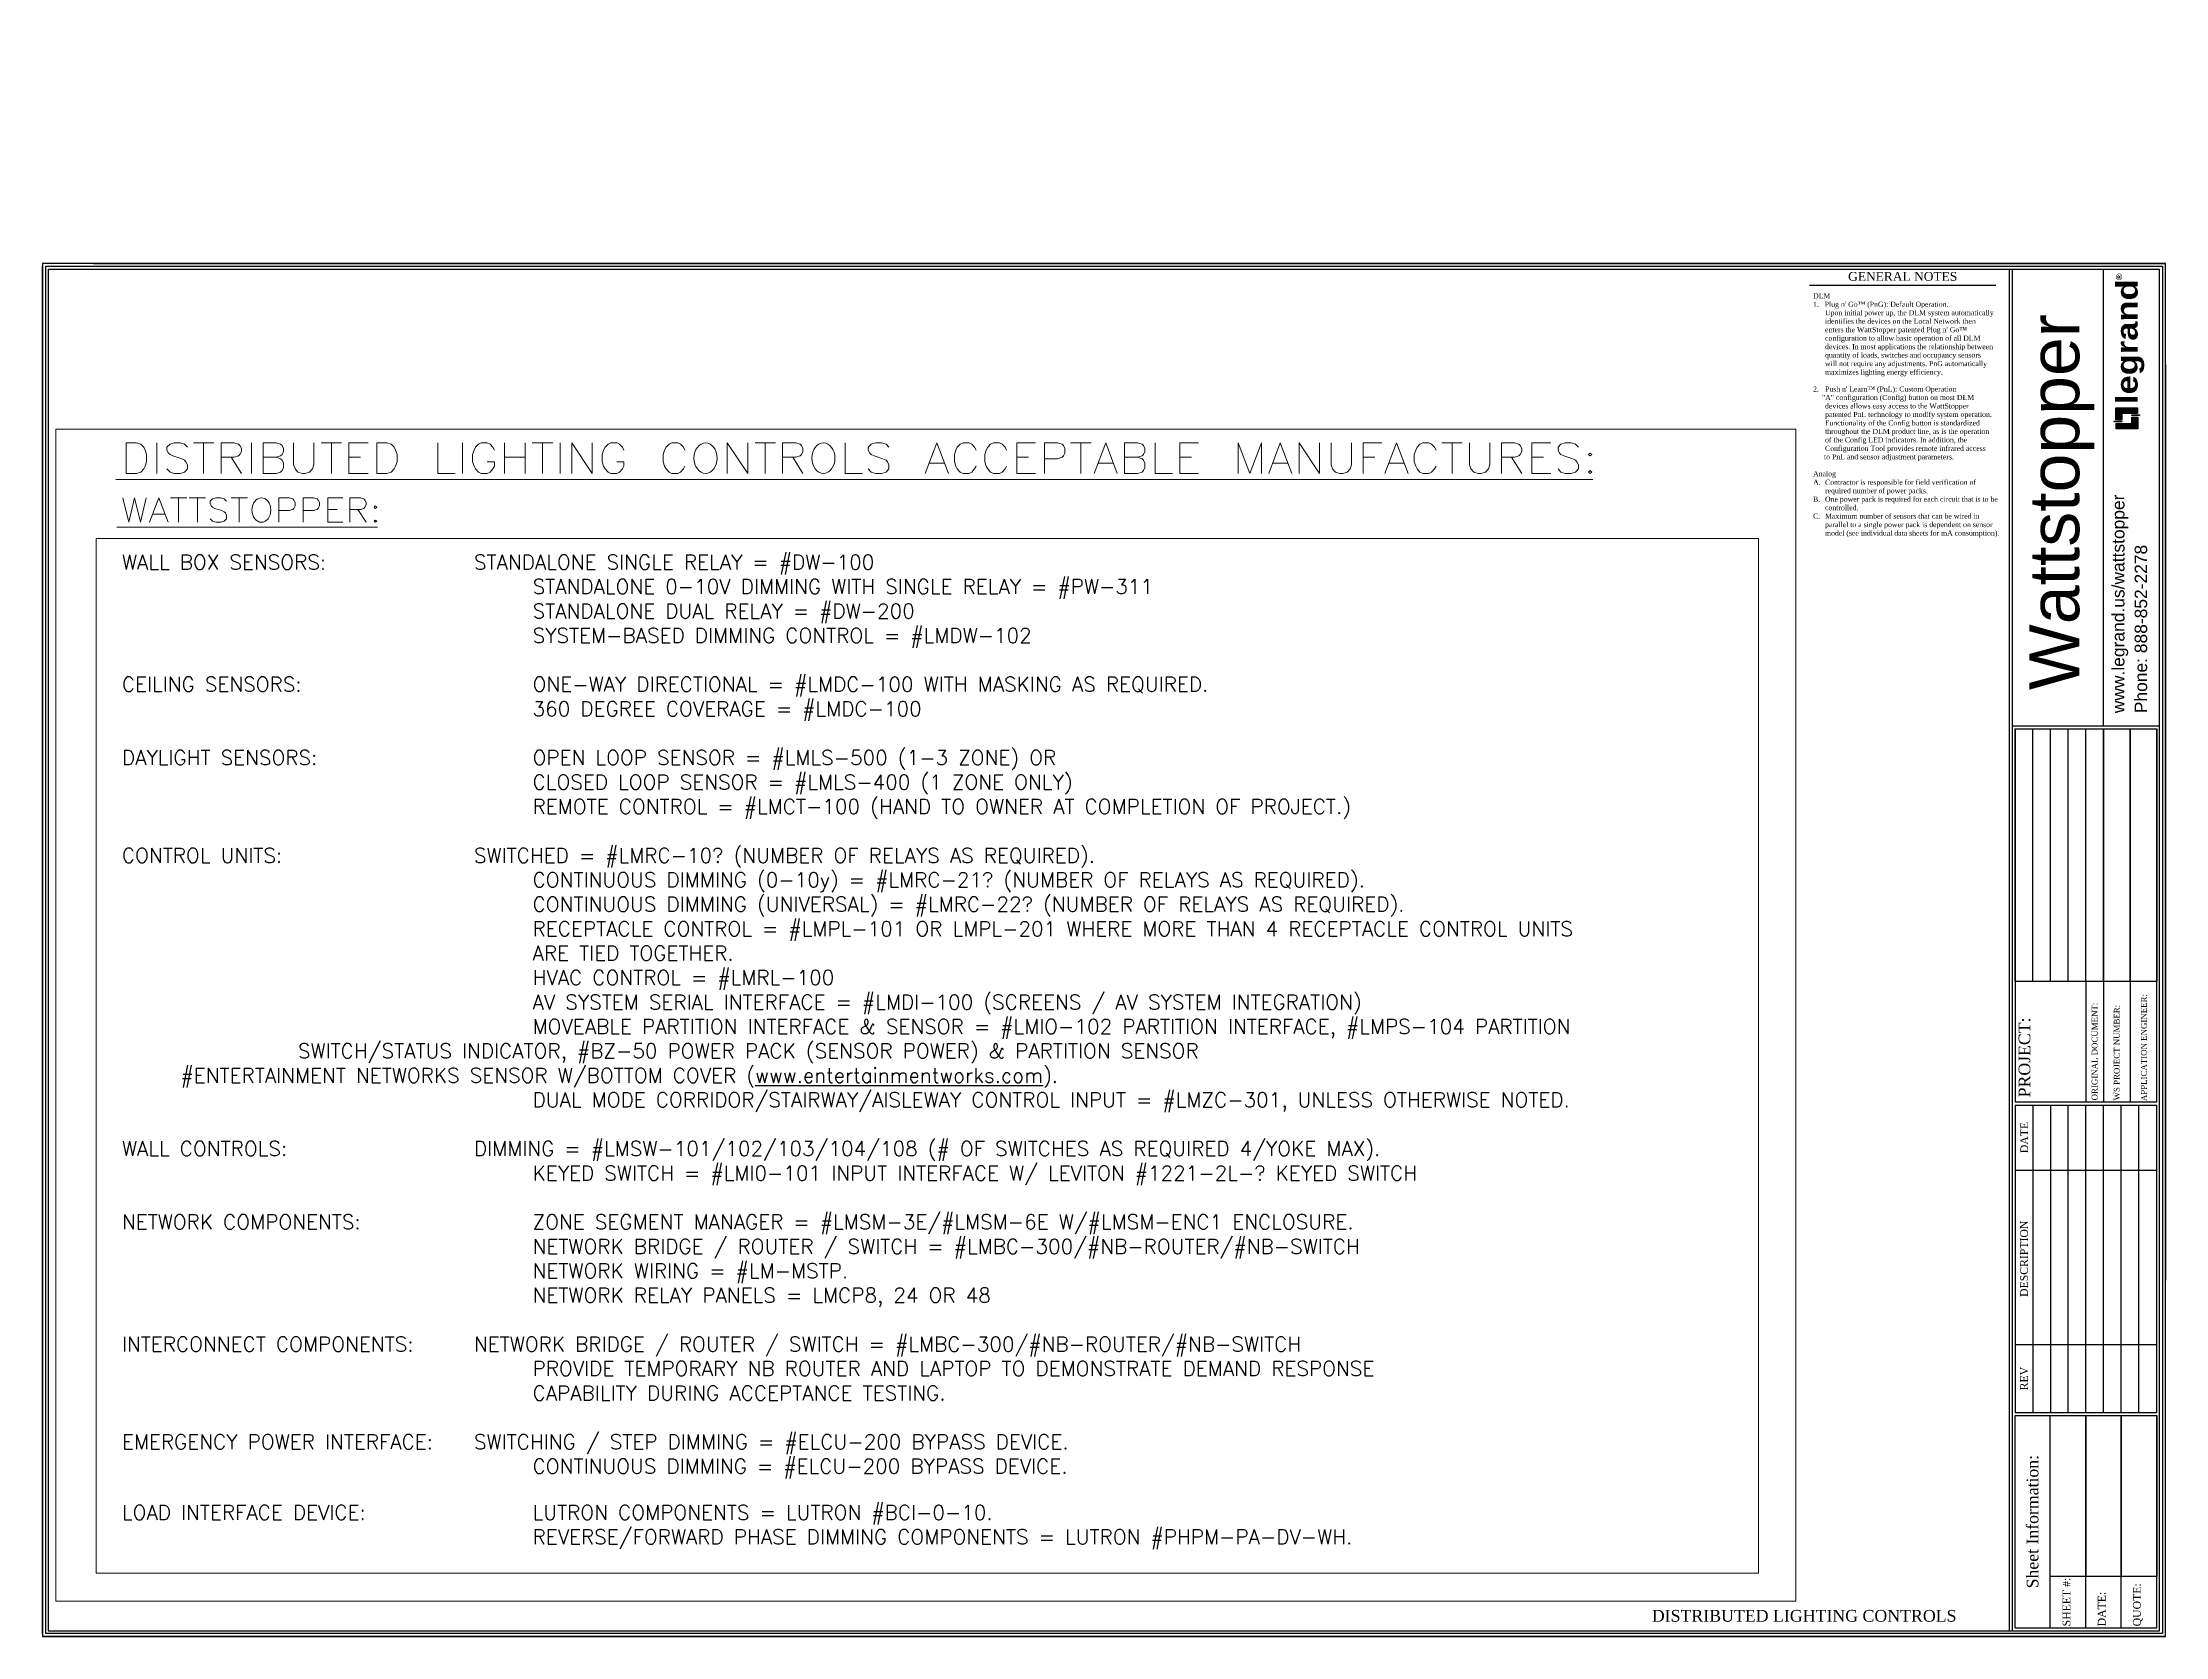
# Paper-space layout 'PAGE-1' of a CAD drawing. Header units: millimetres. Extents: x 10.6 to 44.6, y 10.8 to 36.3.
# The model-space entities are those that its viewports show. They can reach past a viewport. Long polylines and large blocks are cut down to what shows.
import ezdxf
from ezdxf.enums import TextEntityAlignment as Align

# ---------------------------------------------------------------- set-up
doc = ezdxf.new("R2010")
doc.units = ezdxf.units.MM
for name, color, linetype in [('0E-LITE-TEXT', 7, 'Continuous'), ('_TW_DLM_Analog_Mix', 160, 'Continuous'), ('_WS_WattStopper', 160, 'Continuous')]:
    doc.layers.add(name, color=color, linetype=linetype)
doc.layers.add('_WS_Viewport', color=7, linetype='Continuous', plot=False)
doc.styles.add('Arial', font='arial.ttf', dxfattribs={"height": 0.1875})
doc.styles.add('Legrand', font='ariblk.ttf', dxfattribs={"height": 0.1875})
doc.styles.add('WS8th', font='complex.shx', dxfattribs={"height": 0.1875})
doc.styles.add('WSTB', font='times.ttf')

# ---------------------------------------------------------------- blocks, each defined once
blk = doc.blocks.new('*U1')
at = {"layer": '_WS_WattStopper'}
h = blk.add_hatch(color=256, dxfattribs=at)
h.dxf.hatch_style = 1
h.paths.add_polyline_path([(33.556, 19.349), (33.556, 19.537), (33.462, 19.537), (33.462, 19.436), (33.208, 19.436), (33.208, 19.349)])
h.paths.add_polyline_path([(33.461, 19.573), (33.461, 19.56), (33.584, 19.56), (33.584, 19.573)])
h.paths.add_polyline_path([(33.302, 19.459), (33.302, 19.472), (33.178, 19.472), (33.178, 19.459)])
h.paths.add_polyline_path([(33.3, 19.596), (33.554, 19.596), (33.554, 19.683), (33.207, 19.683), (33.207, 19.495), (33.3, 19.495)])
at = {"layer": '_TW_DLM_Analog_Mix', "const_width": 0.0213}
blk.add_lwpolyline([(28.298, 21.649), (31.284, 21.649)], dxfattribs=at)
at = {"layer": '_WS_WattStopper', "linetype": 'Continuous'}
for p, q in [((34, 22), (0, 22)), ((0, 22), (0, 0)), ((0, 0.047), (0, 21.953)), ((0.047, 21.953), (0.047, 0.047)), ((0.047, 21.953), (33.953, 21.953)), ((0.094, 21.906), (33.906, 21.906)), ((0.094, 21.906), (0.094, 0.094)), ((0.817, 22), (34, 22))]:
    blk.add_line(p, q, dxfattribs=at)
at = {"layer": '_WS_WattStopper'}
for p, q in [((31.496, 21.906), (31.496, 0.094)), ((31.543, 21.906), (31.543, 0.094)), ((33.007, 14.592), (33.007, 21.906)), ((33.906, 0.094), (33.906, 21.906)), ((33.953, 21.953), (33.953, 0.047)), ((34, 0), (34, 22)), ((34, 20.373), (34, 5.711)), ((31.543, 14.592), (33.906, 14.592)), ((31.59, 14.545), (33.859, 14.545)), ((31.59, 14.545), (31.59, 8.562)), ((31.874, 10.494), (31.874, 14.545)), ((32.157, 10.494), (32.157, 14.545)), ((32.44, 10.494), (32.44, 14.545)), ((32.724, 10.494), (32.724, 14.545)), ((33.859, 8.562), (33.859, 14.545)), ((32.724, 10.494), (32.724, 8.562)), ((33.007, 10.494), (33.007, 8.562)), ((33.433, 10.494), (33.433, 8.562)), ((33.859, 8.562), (31.59, 8.562)), ((31.59, 8.515), (33.859, 8.515)), ((31.59, 8.515), (31.59, 3.588)), ((31.879, 3.588), (31.879, 8.515)), ((32.161, 3.588), (32.161, 8.515)), ((32.443, 3.588), (32.443, 8.515)), ((32.725, 3.588), (32.725, 8.515)), ((33.007, 3.588), (33.007, 8.515)), ((33.289, 3.588), (33.289, 8.515)), ((33.571, 3.588), (33.571, 8.515)), ((33.859, 3.588), (33.859, 8.515)), ((31.59, 7.474), (33.859, 7.474)), ((31.59, 4.677), (33.859, 4.677)), ((31.59, 3.588), (33.859, 3.588)), ((31.59, 3.541), (33.859, 3.541)), ((31.59, 0.141), (31.59, 3.541)), ((32.154, 0.141), (32.154, 3.541)), ((32.154, 0.141), (32.154, 3.541)), ((32.725, 0.141), (32.725, 3.541)), ((32.725, 0.141), (32.725, 3.541)), ((33.289, 0.141), (33.289, 3.541)), ((33.859, 0.141), (33.859, 3.541)), ((33.859, 0.141), (33.859, 3.541)), ((0, 0), (34, 0)), ((33.953, 0.047), (0.047, 0.047)), ((0.094, 0.094), (33.906, 0.094)), ((31.59, 0.141), (33.859, 0.141)), ((34, 0), (0, 0))]:
    blk.add_line(p, q, dxfattribs=at)
for points in [[(33.302, 19.472), (33.302, 19.459), (33.178, 19.459), (33.178, 19.472)], [(33.3, 19.596), (33.3, 19.495), (33.207, 19.495), (33.207, 19.683), (33.554, 19.683), (33.554, 19.596)], [(33.462, 19.436), (33.462, 19.537), (33.556, 19.537), (33.556, 19.349), (33.208, 19.349), (33.208, 19.436)], [(33.461, 19.56), (33.461, 19.573), (33.584, 19.573), (33.584, 19.56)], [(31.59, 14.545), (33.007, 14.545), (33.007, 10.494), (31.59, 10.494)], [(33.007, 14.545), (33.433, 14.545), (33.433, 10.494), (33.007, 10.494)], [(33.433, 14.545), (33.859, 14.545), (33.859, 10.494), (33.433, 10.494)]]:
    blk.add_lwpolyline(points, close=True, dxfattribs=at)
for points in [[(32.725, 3.541), (32.725, 0.962), (32.154, 0.962), (32.154, 3.541)], [(33.289, 3.541), (33.289, 0.962), (32.725, 0.962), (32.725, 3.541)], [(33.859, 3.541), (33.859, 0.962), (33.289, 0.962), (33.289, 3.541)]]:
    blk.add_lwpolyline(points, dxfattribs=at)
at = {"insert": (13.845, 25.539), "char_height": 0.18, "attachment_point": 6}
blk.add_mtext('\\A1;', dxfattribs=at)
at = {"layer": '_TW_DLM_Analog_Mix', "style": 'WSTB'}
blk.add_text('GENERAL NOTES', height=0.14221, dxfattribs=at).set_placement((29.791, 21.72), align=Align.CENTER)
at = {"layer": '_TW_DLM_Analog_Mix', "linetype": 'Continuous', "insert": (28.356, 21.521), "char_height": 0.081447, "width": 2.86234, "attachment_point": 1, "style": 'WSTB'}
blk.add_mtext('DLM\\P1.   Plug n\' Go™ (PnG): Default Operation. \\P\\pl0.1912,t0.1912;Upon initial power up, the DLM system automatically identifies the devices on the Local Network then enters the WattStopper patented Plug n\' Go™ configuration to allow basic operation of all DLM devices. In most applications the relationship between quantity of loads, switches and occupancy sensors will not require any adjustments. PnG automatically maximizes lighting energy efficiency.\\P\\pl0;\\P\\pi-0.1912,l0.1912;2.^IPush n\' Learn™ (PnL): Custom Operation  \\P\\pi-0.0478;"A" configuration (Config) button on most DLM devices allows easy access to the WattStopper patented PnL technology to modify system operation. Functionality of the Config button is standardized throughout the DLM product line, as is the operation of the Config LED indicators. In addition, the Configuration Tool provides remote infrared access \\P to PnL and sensor adjustment parameters.\\P\\P\\pi0,l0,tz;Analog\\P\\pi-0.19119,l0.19119,t0.19119,0.28678;A.^IContractor is responsible for field verification of \\P\\pi0,t0.28678;required number of power packs.\\P\\pi-0.19119,t0.19119,0.28678;B.^IOne power pack is required for each circuit that is to be \\P\\pi0,t0.28678;controlled.\\P\\pi-0.19119,t0.19119,0.28678;C.^IMaximum number of sensors that can be wired in \\P\\pi0,t0.28678;parallel to a single power pack is dependent on sensor \\Pmodel (see individual data sheets for mA consumption).', dxfattribs=at)
at = {"layer": '_WS_WattStopper', "style": 'Legrand'}
blk.add_text('®', height=0.094, rotation=90, dxfattribs=at).set_placement((33.304, 21.728))
blk.add_text('legrand', height=0.3457, rotation=90, dxfattribs=at).set_placement((33.381, 19.746), align=Align.MIDDLE_LEFT)
at = {"layer": '_WS_WattStopper', "rotation": 90}
for s, width, gutter_width, heights, insert, char_height, attachment_point, style in [('\\A2;{\\fArial|b0|i0|c0|p34;\\H5.3333x;Wattstopper}', 0.68888, 0.938, [0], (32.339, 18.176), 0.15, 5, 'Arial'), ('\\A2;{\\fArial|b0|i0|c0|p34;\\H5.3333x;www.legrand.us/wattstopper}', 6.42662, 0.938, [0], (33.273, 14.793), 0.03743, 4, 'WS8th'), ('\\A2;{\\fArial|b0|i0|c0|p34;\\H5.3333x;Phone: 888-852-2278}', 6.42662, 0.938, [0], (33.607, 14.793), 0.03743, 4, 'WS8th'), ('APPLICATION ENGINEER:', 1.86507, 1, [0.103], (33.607, 8.578), 0.09396, 1, 'WSTB'), ('PROJECT:', 1.42207, 1, [0], (31.647, 9.278), 0.188, 2, 'WSTB'), ('ORIGINAL DOCUMENT:', 1.87558, 1, [0], (32.818, 8.59), 0.09399, 1, 'WSTB'), ('WS PROJECT NUMBER:', 1.87558, 1, [0], (33.172, 8.59), 0.09399, 1, 'WSTB'), ('DATE', 0.92998, 1, [0], (31.738, 7.995), 0.1244, 5, 'WSTB'), ('DESCRIPTION', 0.92998, 1, [0], (31.735, 6.052), 0.12436, 5, 'WSTB'), ('REV', 0.92998, 1, [0], (31.735, 4.133), 0.1244, 5, 'WSTB'), ('Sheet Information:', 2.39584, 1, [0], (31.872, 1.841), 0.188, 5, 'WSTB'), ('SHEET #:', 3.24622, 1, [0], (32.352, 0.164), 0.1244, 1, 'WSTB'), ('DATE:', 3.24622, 1, [0], (32.916, 0.164), 0.1244, 1, 'WSTB'), ('QUOTE:', 3.24622, 1, [0], (33.48, 0.164), 0.1244, 1, 'WSTB')]:
    blk.add_mtext_dynamic_manual_height_columns(s, width=width, gutter_width=gutter_width, heights=heights, dxfattribs=dict(at, insert=insert, char_height=char_height, attachment_point=attachment_point, style=style))
at = {"layer": '_WS_WattStopper', "style": 'WSTB'}
for tag, height, p in [('PROJECT1', 0.141, (31.732, 12.519)), ('PROJECT2', 0.141, (32.015, 12.519)), ('PROJECT3', 0.141, (32.299, 12.519)), ('PROJECT4', 0.141, (32.582, 12.519)), ('DOCUMENT', 0.141, (32.865, 12.519)), ('PRJB', 0.141, (33.22, 12.519)), ('NAME', 0.141, (33.646, 12.519)), ('REVISION_1', 0.089, (32.02, 7.995)), ('REVISION_2', 0.089, (32.302, 7.995)), ('REVISION_3', 0.089, (32.584, 7.995)), ('REVISION_4', 0.089, (32.866, 7.995)), ('REVISION_5', 0.089, (33.145, 7.995)), ('REVISION_6', 0.089, (33.43, 7.995)), ('REVISION_7', 0.089, (33.712, 7.995)), ('REVISION_1_DESC', 0.089, (32.02, 6.052)), ('REVISION_2_DESC', 0.089, (32.302, 6.052)), ('REVISION_3_DESC', 0.089, (32.584, 6.052)), ('REVISION_4_DESC', 0.089, (32.866, 6.052)), ('REVISION_5_DESC', 0.089, (33.148, 6.052)), ('REVISION_6_DESC', 0.089, (33.43, 6.052)), ('SHEET', 0.141, (32.436, 2.252)), ('DATE', 0.141, (33.007, 2.252)), ('QUOTE', 0.141, (33.571, 2.252))]:
    blk.add_attdef(tag, text='', height=height, rotation=90, dxfattribs=at).set_placement(p, align=Align.MIDDLE_CENTER)

msp = doc.modelspace()

# ---------------------------------------------------------------- linework, layer by layer
at = {"layer": '0E-LITE-TEXT', "color": 7, "lineweight": 0}
for points in [[(22.62, 664.07), (22.62, 668.81), (24.23, 668.81), (24.91, 668.6), (25.37, 668.13), (25.58, 667.71), (25.8, 667.03), (25.8, 665.89), (25.58, 665.21), (25.37, 664.75), (24.91, 664.28), (24.23, 664.07)], [(61.65, 664.07), (61.65, 668.81), (63.22, 668.81), (63.9, 668.6), (64.36, 668.13), (64.57, 667.71), (64.83, 667.03), (64.83, 665.89), (64.57, 665.21), (64.36, 664.75), (63.9, 664.28), (63.22, 664.07)], [(250.8, 667.24), (250.54, 667.03), (250.8, 666.78), (251.01, 667.03)], [(250.8, 664.53), (250.54, 664.28), (250.8, 664.07), (251.01, 664.28)], [(61.44, 658.99), (61.27, 658.82), (61.44, 658.61), (61.65, 658.82)], [(61.44, 656.79), (61.27, 656.62), (61.44, 656.45), (61.65, 656.62)], [(17.92, 653.91), (277, 653.91), (277, 492.62), (17.92, 492.62)]]:
    msp.add_lwpolyline(points, close=True, dxfattribs=at)
for points in [[(27.4, 668.81), (27.4, 664.07)], [(32.15, 668.13), (31.72, 668.6), (31.04, 668.81), (30.11, 668.81), (29.44, 668.6), (28.97, 668.13), (28.97, 667.71), (29.22, 667.24), (29.44, 667.03), (29.9, 666.78), (31.26, 666.31), (31.72, 666.1), (31.93, 665.89), (32.15, 665.42), (32.15, 664.75), (31.72, 664.28), (31.04, 664.07), (30.11, 664.07), (29.44, 664.28), (28.97, 664.75)], [(33.08, 668.81), (36.25, 668.81)], [(34.64, 668.81), (34.64, 664.07)], [(37.39, 664.07), (37.39, 668.81), (39.43, 668.81), (40.1, 668.6), (40.32, 668.39), (40.57, 667.92), (40.57, 667.46), (40.32, 667.03), (40.1, 666.78), (39.43, 666.57), (37.39, 666.57)], [(42.14, 668.81), (42.14, 664.07)], [(45.99, 666.57), (46.67, 666.31), (46.92, 666.1), (47.13, 665.64), (47.13, 664.96), (46.92, 664.53), (46.67, 664.28), (45.99, 664.07), (43.96, 664.07), (43.96, 668.81), (45.99, 668.81), (46.67, 668.6), (46.92, 668.39), (47.13, 667.92), (47.13, 667.46), (46.92, 667.03), (46.67, 666.78), (45.99, 666.57), (43.96, 666.57)], [(48.7, 668.81), (48.7, 665.42), (48.95, 664.75), (49.37, 664.28), (50.09, 664.07), (50.52, 664.07), (51.2, 664.28), (51.66, 664.75), (51.87, 665.42), (51.87, 668.81)], [(53.02, 668.81), (56.19, 668.81)], [(54.62, 668.81), (54.62, 664.07)], [(57.33, 664.07), (57.33, 668.81), (60.3, 668.81)], [(71.18, 668.81), (71.18, 664.07), (73.89, 664.07)], [(75.03, 668.81), (75.03, 664.07)], [(80.02, 667.71), (79.77, 668.13), (79.35, 668.6), (78.88, 668.81), (77.95, 668.81), (77.53, 668.6), (77.06, 668.13), (76.85, 667.71), (76.6, 667.03), (76.6, 665.89), (76.85, 665.21), (77.06, 664.75), (77.53, 664.28), (77.95, 664.07), (78.88, 664.07), (79.35, 664.28), (79.77, 664.75), (80.02, 665.21), (80.02, 665.89), (78.88, 665.89)], [(81.59, 668.81), (81.59, 664.07)], [(84.77, 668.81), (84.77, 664.07)], [(85.91, 668.81), (89.08, 668.81)], [(87.47, 668.81), (87.47, 664.07)], [(90.23, 668.81), (90.23, 664.07)], [(92.05, 664.07), (92.05, 668.81), (95.22, 664.07), (95.22, 668.81)], [(100.17, 667.71), (99.96, 668.13), (99.5, 668.6), (99.07, 668.81), (98.14, 668.81), (97.72, 668.6), (97.25, 668.13), (97, 667.71), (96.79, 667.03), (96.79, 665.89), (97, 665.21), (97.25, 664.75), (97.72, 664.28), (98.14, 664.07), (99.07, 664.07), (99.5, 664.28), (99.96, 664.75), (100.17, 665.21), (100.17, 665.89), (99.07, 665.89)], [(109.7, 667.71), (109.49, 668.13), (109.02, 668.6), (108.6, 668.81), (107.67, 668.81), (107.24, 668.6), (106.78, 668.13), (106.52, 667.71), (106.31, 667.03), (106.31, 665.89), (106.52, 665.21), (106.78, 664.75), (107.24, 664.28), (107.67, 664.07), (108.6, 664.07), (109.02, 664.28), (109.49, 664.75), (109.7, 665.21)], [(116.3, 664.07), (116.3, 668.81), (119.48, 664.07), (119.48, 668.81)], [(120.62, 668.81), (123.8, 668.81)], [(122.19, 668.81), (122.19, 664.07)], [(124.9, 664.07), (124.9, 668.81), (126.97, 668.81), (127.65, 668.6), (127.86, 668.39), (128.07, 667.92), (128.07, 667.46), (127.86, 667.03), (127.65, 666.78), (126.97, 666.57), (124.9, 666.57)], [(134.68, 668.81), (134.68, 664.07), (137.39, 664.07)], [(141.45, 668.13), (141.03, 668.6), (140.35, 668.81), (139.42, 668.81), (138.74, 668.6), (138.27, 668.13), (138.27, 667.71), (138.53, 667.24), (138.74, 667.03), (139.21, 666.78), (140.56, 666.31), (141.03, 666.1), (141.24, 665.89), (141.45, 665.42), (141.45, 664.75), (141.03, 664.28), (140.35, 664.07), (139.42, 664.07), (138.74, 664.28), (138.27, 664.75)], [(147.12, 664.07), (148.94, 668.81), (150.76, 664.07)], [(155.08, 667.71), (154.83, 668.13), (154.4, 668.6), (153.94, 668.81), (153.05, 668.81), (152.58, 668.6), (152.12, 668.13), (151.91, 667.71), (151.69, 667.03), (151.69, 665.89), (151.91, 665.21), (152.12, 664.75), (152.58, 664.28), (153.05, 664.07), (153.94, 664.07), (154.4, 664.28), (154.83, 664.75), (155.08, 665.21)], [(159.82, 667.71), (159.61, 668.13), (159.15, 668.6), (158.72, 668.81), (157.79, 668.81), (157.32, 668.6), (156.9, 668.13), (156.65, 667.71), (156.44, 667.03), (156.44, 665.89), (156.65, 665.21), (156.9, 664.75), (157.32, 664.28), (157.79, 664.07), (158.72, 664.07), (159.15, 664.28), (159.61, 664.75), (159.82, 665.21)], [(161.43, 664.07), (161.43, 668.81), (164.35, 668.81)], [(165.75, 664.07), (165.75, 668.81), (167.78, 668.81), (168.46, 668.6), (168.67, 668.39), (168.92, 667.92), (168.92, 667.24), (168.67, 666.78), (168.46, 666.57), (167.78, 666.31), (165.75, 666.31)], [(169.81, 668.81), (172.99, 668.81)], [(171.42, 668.81), (171.42, 664.07)], [(173.45, 664.07), (175.27, 668.81), (177.05, 664.07)], [(180.23, 666.57), (180.95, 666.31), (181.16, 666.1), (181.37, 665.64), (181.37, 664.96), (181.16, 664.53), (180.95, 664.28), (180.23, 664.07), (178.2, 664.07), (178.2, 668.81), (180.23, 668.81), (180.95, 668.6), (181.16, 668.39), (181.37, 667.92), (181.37, 667.46), (181.16, 667.03), (180.95, 666.78), (180.23, 666.57), (178.2, 666.57)], [(182.98, 668.81), (182.98, 664.07), (185.69, 664.07)], [(186.83, 664.07), (186.83, 668.81), (189.75, 668.81)], [(195.89, 664.07), (195.89, 668.81), (197.71, 664.07), (199.53, 668.81), (199.53, 664.07)], [(200.67, 664.07), (202.45, 668.81), (204.27, 664.07)], [(205.42, 664.07), (205.42, 668.81), (208.59, 664.07), (208.59, 668.81)], [(210.41, 668.81), (210.41, 665.42), (210.62, 664.75), (211.09, 664.28), (211.77, 664.07), (212.23, 664.07), (212.91, 664.28), (213.37, 664.75), (213.59, 665.42), (213.59, 668.81)], [(215.41, 664.07), (215.41, 668.81), (218.33, 668.81)], [(218.79, 664.07), (220.61, 668.81), (222.43, 664.07)], [(226.75, 667.71), (226.5, 668.13), (226.07, 668.6), (225.61, 668.81), (224.68, 668.81), (224.25, 668.6), (223.79, 668.13), (223.58, 667.71), (223.32, 667.03), (223.32, 665.89), (223.58, 665.21), (223.79, 664.75), (224.25, 664.28), (224.68, 664.07), (225.61, 664.07), (226.07, 664.28), (226.5, 664.75), (226.75, 665.21)], [(227.64, 668.81), (230.82, 668.81)], [(229.25, 668.81), (229.25, 664.07)], [(231.96, 668.81), (231.96, 665.42), (232.17, 664.75), (232.64, 664.28), (233.31, 664.07), (233.78, 664.07), (234.46, 664.28), (234.92, 664.75), (235.13, 665.42), (235.13, 668.81)], [(236.95, 664.07), (236.95, 668.81), (238.99, 668.81), (239.66, 668.6), (239.87, 668.39), (240.13, 667.92), (240.13, 667.46), (239.87, 667.03), (239.66, 666.78), (238.99, 666.57), (236.95, 666.57)], [(241.7, 664.07), (241.7, 668.81), (244.66, 668.81)], [(248.98, 668.13), (248.51, 668.6), (247.83, 668.81), (246.9, 668.81), (246.22, 668.6), (245.8, 668.13), (245.8, 667.71), (246.01, 667.24), (246.22, 667.03), (246.69, 666.78), (248.05, 666.31), (248.51, 666.1), (248.72, 665.89), (248.98, 665.42), (248.98, 664.75), (248.51, 664.28), (247.83, 664.07), (246.9, 664.07), (246.22, 664.28), (245.8, 664.75)], [(38.96, 666.57), (40.57, 664.07)], [(57.33, 666.57), (59.15, 666.57)], [(81.59, 666.57), (84.77, 666.57)], [(126.51, 666.57), (128.07, 664.07)], [(147.8, 665.64), (150.09, 665.64)], [(161.43, 666.57), (163.25, 666.57)], [(174.13, 665.64), (176.37, 665.64)], [(186.83, 666.57), (188.65, 666.57)], [(201.35, 665.64), (203.6, 665.64)], [(215.41, 666.57), (217.23, 666.57)], [(219.47, 665.64), (221.76, 665.64)], [(238.52, 666.57), (240.13, 664.07)], [(241.7, 666.57), (243.52, 666.57)], [(21.01, 663.1), (251.18, 663.1)], [(57.33, 664.07), (60.3, 664.07)], [(161.43, 664.07), (164.35, 664.07)], [(186.83, 664.07), (189.75, 664.07)], [(241.7, 664.07), (244.66, 664.07)], [(22.07, 660.26), (23, 656.45), (23.89, 660.26), (24.82, 656.45), (25.71, 660.26)], [(26.26, 656.45), (27.7, 660.26), (29.18, 656.45)], [(29.52, 660.26), (32.06, 660.26)], [(30.79, 660.26), (30.79, 656.45)], [(32.44, 660.26), (34.98, 660.26)], [(33.71, 660.26), (33.71, 656.45)], [(38.24, 659.71), (37.86, 660.09), (37.31, 660.26), (36.59, 660.26), (36.04, 660.09), (35.7, 659.71), (35.7, 659.33), (35.87, 658.99), (36.04, 658.82), (36.42, 658.61), (37.52, 658.27), (37.86, 658.06), (38.07, 657.89), (38.24, 657.55), (38.24, 657), (37.86, 656.62), (37.31, 656.45), (36.59, 656.45), (36.04, 656.62), (35.7, 657)], [(38.96, 660.26), (41.5, 660.26)], [(40.23, 660.26), (40.23, 656.45)], [(46.41, 656.45), (46.41, 660.26), (48.02, 660.26), (48.57, 660.09), (48.74, 659.88), (48.95, 659.54), (48.95, 658.99), (48.74, 658.61), (48.57, 658.44), (48.02, 658.27), (46.41, 658.27)], [(50.22, 656.45), (50.22, 660.26), (51.83, 660.26), (52.38, 660.09), (52.55, 659.88), (52.76, 659.54), (52.76, 658.99), (52.55, 658.61), (52.38, 658.44), (51.83, 658.27), (50.22, 658.27)], [(54.03, 656.45), (54.03, 660.26), (56.36, 660.26)], [(57.46, 656.45), (57.46, 660.26), (59.11, 660.26), (59.66, 660.09), (59.83, 659.88), (60, 659.54), (60, 659.16), (59.83, 658.82), (59.66, 658.61), (59.11, 658.44), (57.46, 658.44)], [(21.14, 655.69), (61.78, 655.69)], [(26.81, 657.72), (28.63, 657.72)], [(54.03, 658.44), (55.47, 658.44)], [(54.03, 656.45), (56.36, 656.45)], [(58.73, 658.44), (60, 656.45)]]:
    msp.add_lwpolyline(points, dxfattribs=at)
for centre, major_axis, ratio in [((112.9, 666.44), (0, 2.37), 0.758929), ((131.27, 666.44), (0, 2.37), 0.758929), ((43.68, 658.35), (0, 1.91), 0.766667)]:
    msp.add_ellipse(centre, major_axis=major_axis, ratio=ratio, start_param=0, end_param=6.283185, dxfattribs=at)

# ---------------------------------------------------------------- texts
at = {"char_height": 2.286, "attachment_point": 1}
for s, width, insert in [('{\\Fsimplex|c0;WALL BOX SENSORS:^I^I^ISTANDALONE SINGLE RELAY = #DW-100\\P^I^I^I^I^I^I^ISTANDALONE 0-10V DIMMING WITH SINGLE RELAY = #PW-311 \\P^I^I^I^I^I^I^ISTANDALONE DUAL RELAY = #DW-200\\P^I^I^I^I^I^I^ISYSTEM-BASED DIMMING CONTROL = #LMDW-102}', 255.0583, (21.94, 651.37)), ('{\\Fsimplex|c0;CEILING SENSORS:^I^I^I^IONE-WAY DIRECTIONAL = #LMDC-100 WITH MASKING AS REQUIRED. \\P^I^I^I^I^I^I^I360 DEGREE COVERAGE = #LMDC-100}', 255.0583, (21.94, 632.32)), ('{\\Fsimplex|c0;DAYLIGHT SENSORS:^I^I^I^IOPEN LOOP SENSOR = #LMLS-500 (1-3 ZONE) OR\\P^I^I^I^I^I^I^ICLOSED LOOP SENSOR = #LMLS-400 (1 ZONE ONLY)\\P^I^I^I^I^I^I^IREMOTE CONTROL = #LMCT-100 (HAND TO OWNER AT COMPLETION OF PROJECT.)}', 255.0583, (21.94, 620.89)), ('{\\Fsimplex|c0;CONTROL UNITS:^I^I^I^ISWITCHED = #LMRC-10? (NUMBER OF RELAYS AS REQUIRED).\\P^I^I^I^I^I^I^ICONTINUOUS DIMMING (0-10y) = #LMRC-21? (NUMBER OF RELAYS AS REQUIRED).\\P^I^I^I^I^I^I^ICONTINUOUS DIMMING (UNIVERSAL) = #LMRC-22? (NUMBER OF RELAYS AS REQUIRED).\\P^I^I^I^I^I^I^IRECEPTACLE CONTROL = #LMPL-101 OR LMPL-201 WHERE MORE THAN 4 RECEPTACLE CONTROL UNITS \\P^I^I^I^I^I^I^IARE TIED TOGETHER.\\P^I^I^I^I^I^I^IHVAC CONTROL = #LMRL-100\\P^I^I^I^I^I^I^IAV SYSTEM SERIAL INTERFACE = #LMDI-100 (SCREENS / AV SYSTEM INTEGRATION)\\P^I^I^I^I^I^I^IMOVEABLE PARTITION INTERFACE & SENSOR = #LMIO-102 PARTITION INTERFACE, #LMPS-104 PARTITION ^I^I^I^I^I^I^ISWITCH/STATUS INDICATOR, #BZ-50 POWER PACK (SENSOR POWER) & PARTITION SENSOR ^I^I^I^I^I^I^I^I^I^I#ENTERTAINMENT NETWORKS SENSOR W/BOTTOM COVER (\\L\\C5;www.entertainmentworks.com\\l\\C256;).\\P^I^I^I^I^I^I^IDUAL MODE CORRIDOR/STAIRWAY/AISLEWAY CONTROL INPUT = #LMZC-301, UNLESS OTHERWISE NOTED.}', 254.2963, (21.94, 605.65)), ('{\\Fsimplex|c0;WALL CONTROLS:^I^I^I^IDIMMING = #LMSW-101/102/103/104/108 (# OF SWITCHES AS REQUIRED 4/YOKE MAX). \\P^I^I^I^I^I^I^IKEYED SWITCH = #LMI0-101 INPUT INTERFACE W/ LEVITON #1221-2L-? KEYED SWITCH}', 255.0583, (21.94, 559.93)), ('{\\Fsimplex|c0;NETWORK COMPONENTS:^I^I^IZONE SEGMENT MANAGER = #LMSM-3E/#LMSM-6E W/#LMSM-ENC1 ENCLOSURE. \\P^I^I^I^I^I^I^INETWORK BRIDGE / ROUTER / SWITCH = #LMBC-300/#NB-ROUTER/#NB-SWITCH \\P^I^I^I^I^I^I^INETWORK WIRING = #LM-MSTP.\\P^I^I^I^I^I^I^INETWORK RELAY PANELS = LMCP8, 24 OR 48}', 255.0583, (21.94, 548.5)), ('{\\Fsimplex|c0;INTERCONNECT COMPONENTS:^I^INETWORK BRIDGE / ROUTER / SWITCH = #LMBC-300/#NB-ROUTER/#NB-SWITCH \\P^I^I^I^I^I^I^IPROVIDE TEMPORARY NB ROUTER AND LAPTOP TO DEMONSTRATE DEMAND RESPONSE \\P^I^I^I^I^I^I^ICAPABILITY DURING ACCEPTANCE TESTING.}', 255.0583, (21.94, 529.45)), ('{\\Fsimplex|c0;EMERGENCY POWER INTERFACE: ^ISWITCHING / STEP DIMMING = #ELCU-200 BYPASS DEVICE. \\P^I^I^I^I^I^I^ICONTINUOUS DIMMING = #ELCU-200 BYPASS DEVICE.}', 255.0583, (21.94, 514.22)), ('{\\Fsimplex|c0;LOAD INTERFACE DEVICE:^I^I^ILUTRON COMPONENTS = LUTRON #BCI-0-10.\\P^I^I^I^I^I^I^IREVERSE/FORWARD PHASE DIMMING COMPONENTS = LUTRON #PHPM-PA-DV-WH.}', 255.0583, (21.94, 503.21))]:
    msp.add_mtext_dynamic_manual_height_columns(s, width=width, gutter_width=107.54, heights=[0], dxfattribs=dict(at, insert=insert))

psp = doc.layouts.new('PAGE-1')

# ---------------------------------------------------------------- block references
at = {"layer": '_WS_WattStopper'}
psp.add_blockref('*U1', (10.608, 10.751), dxfattribs=at)

# ---------------------------------------------------------------- texts
at = {"layer": '_WS_WattStopper', "insert": (41.261, 11.082), "char_height": 0.18881, "attachment_point": 6, "style": 'WSTB'}
psp.add_mtext_dynamic_manual_height_columns('DISTRIBUTED LIGHTING CONTROLS', width=9.45534, gutter_width=45, heights=[0], dxfattribs=at)

# ---------------------------------------------------------------- viewports
at = {"layer": '_WS_Viewport'}
psp.add_viewport(center=(24.755, 20.707), size=(27.87, 18.77866), view_center_point=(147.237, 579.602), view_height=182.75269, dxfattribs=at)

doc.saveas('drawing.dxf')
